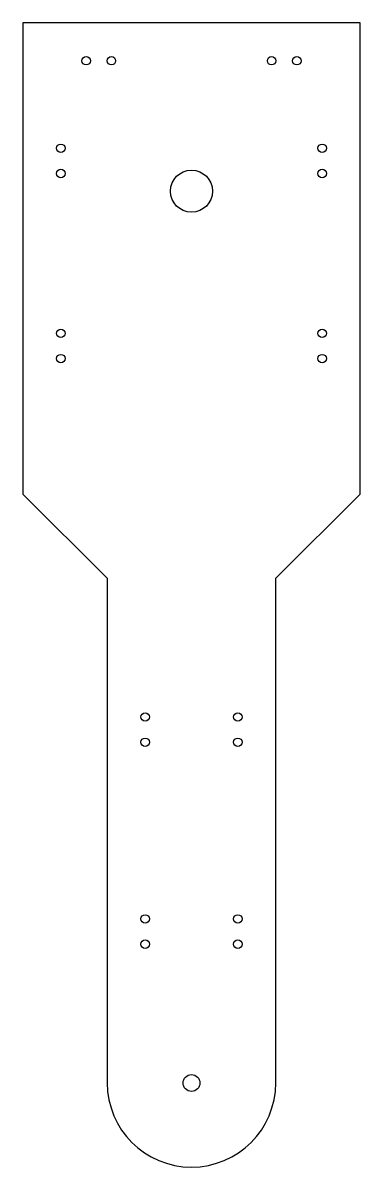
# Model space of a CAD drawing. Extents: x -100 to 100, y -580 to 100.
import ezdxf

# ---------------------------------------------------------------- set-up
doc = ezdxf.new("R2010")
doc.units = 0
doc.layers.get('0').update_dxf_attribs({"linetype": 'CONTINUOUS'})

msp = doc.modelspace()

# ---------------------------------------------------------------- linework, layer by layer
at = {"color": 7, "linetype": 'CONTINUOUS'}
for p, q in [((100, 100), (-100, 100)), ((-100, 100), (-100, -180)), ((100, -180), (100, 100)), ((-100, -180), (-50, -230)), ((50, -230), (100, -180)), ((-50, -230), (-50, -530)), ((50, -530), (50, -230))]:
    msp.add_line(p, q, dxfattribs=at)
for centre, radius in [((-62.5, 77.5), 2.5), ((-47.5, 77.5), 2.5), ((47.5, 77.5), 2.5), ((62.5, 77.5), 2.5), ((-77.5, 25.5), 2.5), ((77.5, 25.5), 2.5), ((-77.5, 10.5), 2.5), ((0, 0), 12.5), ((77.5, 10.5), 2.5), ((-77.5, -84.5), 2.5), ((77.5, -84.5), 2.5), ((-77.5, -99.5), 2.5), ((77.5, -99.5), 2.5), ((-27.5, -312.5), 2.5), ((27.5, -312.5), 2.5), ((-27.5, -327.5), 2.5), ((27.5, -327.5), 2.5), ((-27.5, -432.5), 2.5), ((27.5, -432.5), 2.5), ((-27.5, -447.5), 2.5), ((27.5, -447.5), 2.5), ((0, -530), 5)]:
    msp.add_circle(centre, radius, dxfattribs=at)
msp.add_arc((0, -530), 50, 180, 0, dxfattribs=at)

doc.saveas('drawing.dxf')
